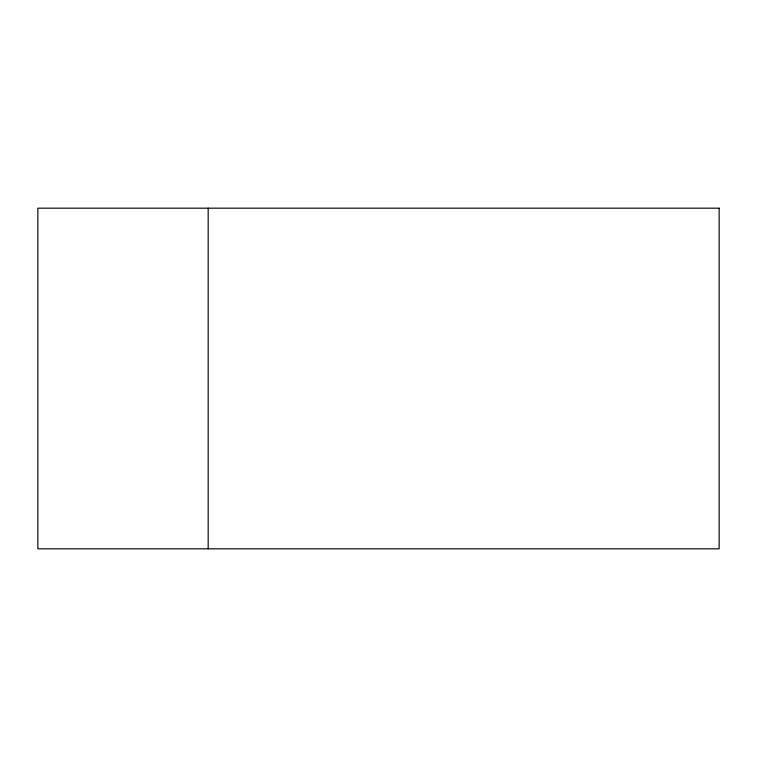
<?xml version="1.0" encoding="UTF-8"?>
<svg xmlns="http://www.w3.org/2000/svg" width="757" height="757" viewBox="0 0 757 757"><rect width="100%" height="100%" fill="white"/><g stroke="black" fill="none" stroke-linecap="round" stroke-linejoin="round"><path stroke-width="1.14" d="M208.175 208.175L208.175 548.825M719.15 208.175L37.85 208.175L37.85 548.825L719.15 548.825L719.15 208.175"/></g></svg>
